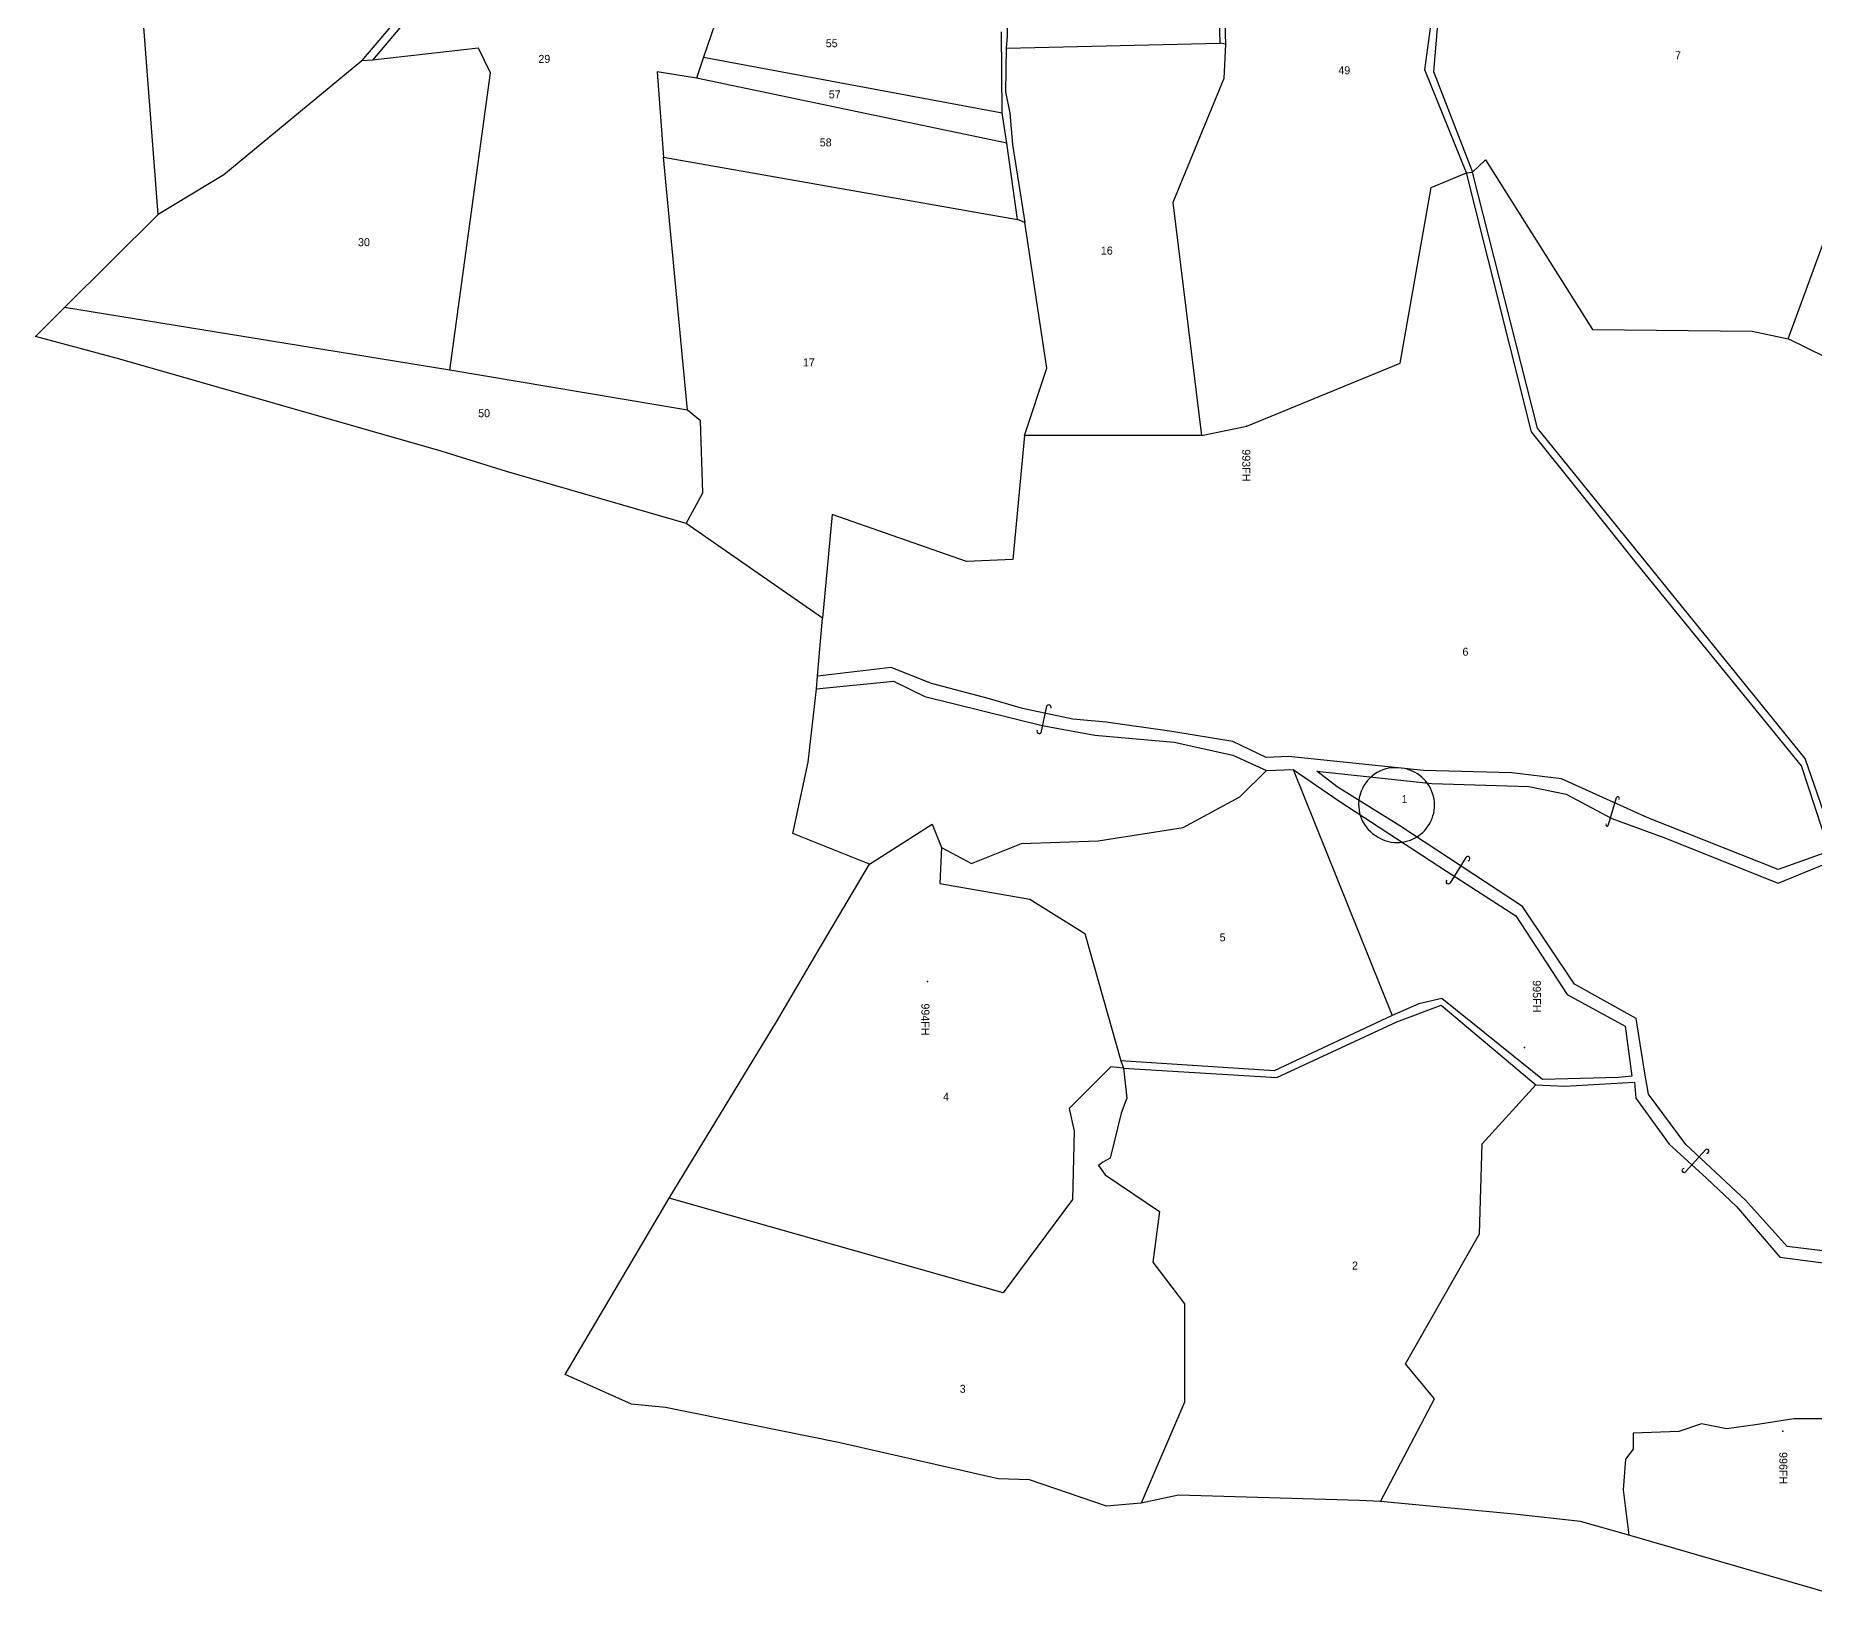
# Model space of a CAD drawing. Extents: x 149058 to 155632, y 177514 to 180719.
# Drawn here: x 149548 to 150437, y 178000 to 178783 of the extents above; entities that cross this region are included whole.
import ezdxf

# ---------------------------------------------------------------- set-up
doc = ezdxf.new("R2010")
doc.units = 0
doc.header["$MEASUREMENT"] = 0
for name, color, linetype in [('BORDER-B', 3, 'CONTINUOUS'), ('LINK', 4, 'CONTINUOUS'), ('NO', 1, 'CONTINUOUS'), ('PARCEL', 6, 'CONTINUOUS'), ('ROAD', 2, 'CONTINUOUS'), ('TRIG-P', 2, 'CONTINUOUS'), ('TRIG-T', 1, 'CONTINUOUS')]:
    doc.layers.add(name, color=color, linetype=linetype)

msp = doc.modelspace()

# ---------------------------------------------------------------- linework, layer by layer
at = {"layer": 'BORDER-B'}
for points in [[(150459.98, 178000.03), (150343.81, 178033.65), (150319.63, 178040.48), (150286.52, 178044.16), (150219.76, 178050.47), (150209.25, 178050.99), (150118.84, 178053.62), (150100.05, 178049.65), (150082.7, 178048.07), (150044.33, 178061.21), (150028.56, 178061.73), (149948.89, 178079.89), (149862.45, 178097.34), (149845.42, 178099.04), (149821.58, 178109.68), (149812.21, 178113.94), (149864.16, 178202.04), (149917.8, 178290.13), (149940.41, 178328.37), (149964.26, 178368.8), (149925.94, 178384.13), (149933.6, 178419.88), (149937.86, 178456.48), (149938.29, 178462.86), (149940.84, 178491.8), (149872.72, 178539.04), (149782.88, 178565), (149750.23, 178575.15), (149589.71, 178621.11), (149547.56, 178632.6), (149562.04, 178647.07), (149608.87, 178693.46), (149599.08, 178821.99)], [(150444.17, 178375.33), (150430.04, 178418.08), (150348.32, 178518.47), (150320.06, 178553.97), (150295.13, 178584.83), (150262.67, 178714.22), (150265.72, 178714.61), (150272.21, 178720.71), (150325.67, 178635.98), (150405.48, 178635.21), (150423.43, 178631.4), (150458.94, 178727.96)], [(150444.17, 178375.33), (150430.04, 178418.08), (150348.32, 178518.47), (150320.06, 178553.97), (150295.13, 178584.83), (150262.67, 178714.22), (150265.72, 178714.61), (150272.21, 178720.71), (150325.67, 178635.98), (150405.48, 178635.21), (150423.43, 178631.4), (150458.94, 178727.96)]]:
    msp.add_lwpolyline(points, dxfattribs=at)
at = {"layer": 'LINK'}
for points in [[(150052.84, 178447.79), (150049.99, 178434.55)], [(150333.63, 178388.64), (150337.58, 178402.21)], [(150262.44, 178372.23), (150254.49, 178359.62)], [(150382.22, 178226.33), (150372.05, 178214.97)]]:
    msp.add_lwpolyline(points, dxfattribs=at)
for centre, radius, start, end in [((150053.91, 178447.23), 1.21, 339.45428, 152.85617), ((150049.09, 178435.19), 1.11, 142.73205, 324.44585), ((150338.25, 178401.71), 0.839, 324.63098, 143.35402), ((150332.98, 178388.54), 0.658, 134.35926, 8.79614), ((150263.32, 178371.64), 1.06, 281.01763, 146.40114), ((150253.54, 178360.05), 1.05, 130.63013, 335.6701), ((150382.82, 178225.45), 1.06, 270, 124.22895), ((150371.45, 178215.77), 0.996, 90, 306.89496)]:
    msp.add_arc(centre, radius, start, end, dxfattribs=at)
at = {"layer": 'PARCEL'}
for points in [[(149890.82, 178799.73), (149881.38, 178772.11), (149877.88, 178761.62), (149858.29, 178764.77), (149861.44, 178722.11), (150038.33, 178690.99)], [(150683.51, 178793.93), (150588.88, 178689.7), (150535, 178576.53), (150423.43, 178631.4)], [(149754.56, 178615.69), (149774.85, 178764.3), (149768.9, 178776.54), (149715.99, 178770.56)], [(149881.38, 178772.11), (150030.56, 178744.31)], [(150032.64, 178776.53), (150139.59, 178779.12)], [(150142.18, 178778.6), (150141.43, 178761.44), (150115.9, 178699.55), (150130.24, 178583.12), (150152.98, 178587.66), (150229.58, 178619.13), (150244.97, 178706.89), (150262.67, 178714.22)], [(149710.55, 178770.3), (149641.57, 178713.25), (149608.87, 178693.46)], [(150032.89, 178729.04), (149877.88, 178761.62)], [(149872.72, 178539.04), (149881, 178554.39), (149879.95, 178590.4), (149873.3, 178595.65), (149861.44, 178722.11)], [(150130.24, 178583.12), (150041.74, 178583.12), (150052.93, 178616.68), (150041.95, 178689.44)], [(149873.3, 178595.65), (149754.56, 178615.69), (149562.04, 178647.07)], [(150041.74, 178583.12), (150035.96, 178521.17), (150012.87, 178520.12), (149945.71, 178543.55), (149940.84, 178491.8)], [(150000.32, 178377.17), (150015.32, 178369.25), (150040.32, 178379.25), (150078.65, 178380.5), (150121.16, 178387.16), (150149.49, 178402.57), (150162.7, 178415.75)], [(150176.04, 178416.13), (150225.6, 178293.35)], [(149964.26, 178368.8), (149995.73, 178388.83), (150000.32, 178377.17), (149999.48, 178359.26), (150044.49, 178351.34), (150071.99, 178334.27), (150089.86, 178270.68)], [(150091.19, 178267.02), (150084.9, 178267.62), (150064.07, 178246.8), (150066.57, 178235.55), (150065.74, 178201.4), (150031.15, 178154.75), (149864.16, 178202.04)], [(150091.19, 178267.02), (150092.99, 178252.02), (150090.08, 178244.53), (150084.66, 178222.03), (150080.91, 178219.95), (150078.83, 178218.29), (150082.16, 178213.7), (150109.24, 178195.38), (150105.91, 178169.97), (150121.74, 178149.14), (150121.74, 178100), (150100.05, 178049.65)], [(150219.76, 178050.47), (150246.75, 178101.66), (150232.17, 178119.16), (150269.25, 178184.13), (150270.5, 178229.11), (150297.31, 178258.68)], [(150505.96, 178075.16), (150460.51, 178091.67), (150426.34, 178091.67), (150407.17, 178088.75), (150392.59, 178086.67), (150380.09, 178089.17), (150368.84, 178085.42), (150345.92, 178084.59), (150345.92, 178076.67), (150342.17, 178071.67), (150340.92, 178056.26), (150343.81, 178033.65)]]:
    msp.add_lwpolyline(points, dxfattribs=at)
for centre, radius, start, end in [((150227.2, 178398.68), 18.41, 80.63705, 237.3726), ((150228.09, 178398.34), 18.63, 234.50271, 83.50694)]:
    msp.add_arc(centre, radius, start, end, dxfattribs=at)
at = {"layer": 'ROAD'}
for points in [[(150240.91, 179027.67), (150235.29, 179021.34), (150209.4, 178988.13), (150203.99, 178960.31), (150238.38, 178934.43), (150237.99, 178930.19), (150234.52, 178891.17), (150256.54, 178854.86), (150251.13, 178808.9), (150248.81, 178796.15), (150246.14, 178764.98), (150265.72, 178714.61)], [(150032.64, 178876.44), (150033.16, 178782.74), (150032.64, 178776.53), (150032.38, 178754.79), (150034.46, 178744.17), (150035.75, 178728.38), (150041.95, 178689.44), (150038.33, 178690.99), (150032.89, 178729.04), (150030.56, 178744.31), (150030.3, 178784.69)], [(150262.67, 178714.22), (150241.89, 178765.76), (150253.87, 178853.82)], [(149772.18, 178837.34), (149715.99, 178770.56), (149710.55, 178770.3), (149770.88, 178841.22)], [(150141.14, 178815.61), (150142.18, 178778.6), (150139.59, 178779.12), (150138.55, 178816.13)], [(150447.26, 178377.35), (150432.02, 178421.67), (150378.67, 178487.47), (150298.1, 178586.76), (150265.72, 178714.61)], [(149937.86, 178456.48), (149976.3, 178460.33), (149991.93, 178452.71), (150050.63, 178438.23), (150076.93, 178433.28), (150116.58, 178429.85), (150145.93, 178423.37), (150162.7, 178415.75), (150176.04, 178416.13), (150198.91, 178400.51), (150252.62, 178365.37), (150287.3, 178343.03), (150312.99, 178303.69), (150342, 178288.02), (150345.34, 178263.02), (150338.67, 178262.35), (150300.65, 178261.35), (150250.28, 178301.69), (150238.94, 178299.02), (150225.6, 178293.35), (150166.57, 178265.68), (150089.86, 178270.68), (150091.19, 178267.02), (150167.9, 178262.35), (150227.94, 178290.02), (150249.95, 178298.36), (150297.31, 178258.68), (150311.65, 178258.02), (150346.67, 178260.02), (150347.34, 178252.01), (150364.02, 178229.01), (150382.69, 178212.01), (150397.57, 178197.84), (150419.25, 178172.51), (150472.94, 178165.51)], [(150444.17, 178375.33), (150418.42, 178366.2), (150353.24, 178392.11), (150310.17, 178411.54), (150285.39, 178414.59), (150241.18, 178415.73), (150173.71, 178422.59), (150162.65, 178422.21), (150145.93, 178430.23), (150115.43, 178435.18), (150082.65, 178439.75), (150065.88, 178441.28), (150040.72, 178446.61), (150024.33, 178451.56), (149995.36, 178459.18), (149975.16, 178467.19), (149938.29, 178462.86)], [(150554.31, 178170.44), (150533.94, 178168.24), (150467.99, 178172.43), (150423.01, 178177.77), (150402.05, 178201.01), (150372.32, 178228.82), (150353.64, 178253.97), (150351.73, 178265.4), (150347.54, 178291.69), (150316.67, 178308.84), (150290.75, 178347.7), (150229.38, 178388.09), (150198.12, 178407.52), (150187.81, 178415.35), (150245.37, 178409.25), (150293.78, 178407.73), (150312.46, 178403.92), (150335.33, 178391.72), (150361.25, 178382.2), (150418.42, 178359.34), (150446.07, 178370.75)]]:
    msp.add_lwpolyline(points, dxfattribs=at)
at = {"layer": 'TRIG-P'}
for p in [(150152.98, 178587.66), (149993.24, 178310.28), (150291.72, 178277.33), (150420.86, 178085.53)]:
    msp.add_point(p, dxfattribs=at)

# ---------------------------------------------------------------- texts
at = {"layer": 'NO'}
for s, p in [('55', (149942.48, 178777.04)), ('29', (149798.84, 178769.22)), ('7', (150366.89, 178771.03)), ('49', (150198.63, 178763.53)), ('57', (149943.98, 178751.52)), ('58', (149939.47, 178727.5)), ('30', (149708.7, 178677.64)), ('16', (150079.94, 178673.45)), ('17', (149931.05, 178617.59)), ('50', (149768.74, 178592.2)), ('6', (150260.67, 178473.02)), ('1', (150230.22, 178399.39)), ('5', (150139.33, 178330.33)), ('4', (150001.11, 178250.76)), ('2', (150205.47, 178166.32)), ('3', (150009.42, 178104.77))]:
    msp.add_text(s, height=4, dxfattribs=at).set_placement(p)
at = {"layer": 'TRIG-T'}
for s, p in [('993FH', (150150.64, 178576.17)), ('995FH', (150295.85, 178310.87)), ('994FH', (149990.28, 178299.3)), ('996FH', (150419.02, 178075.14))]:
    msp.add_text(s, height=4, rotation=270, dxfattribs=at).set_placement(p)

doc.saveas('drawing.dxf')
